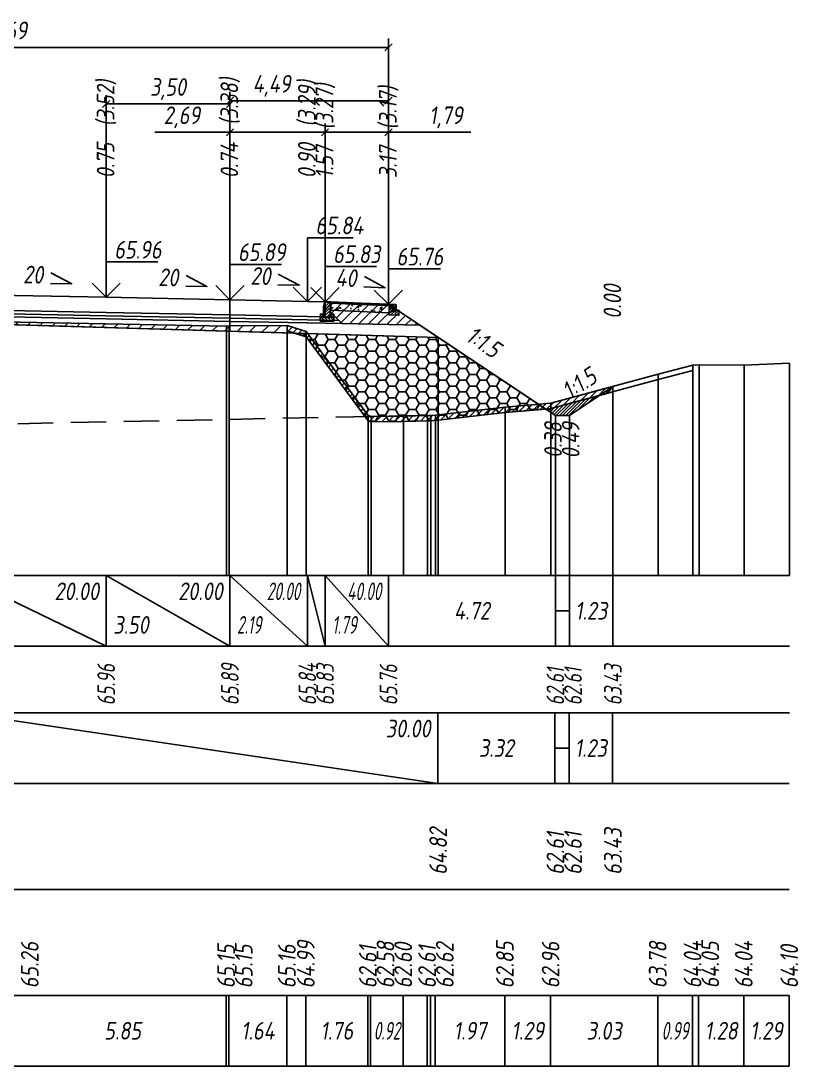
# Model space of a CAD drawing. Extents: x -717 to 1451, y -133302 to 233.
# Drawn here: x -223.7 to -113.7, y -132628.3 to -132480.4 of the extents above; entities that cross this region are included whole.
import ezdxf
from ezdxf.enums import TextEntityAlignment as Align

# ---------------------------------------------------------------- set-up
doc = ezdxf.new("R2010")
doc.units = 0
doc.linetypes.add('штриховая', pattern=[0.75, 0.5, -0.25])
for name, color, linetype in [('Интерполированный поперечник', 2, 'Continuous'), ('КОД_399', 252, 'Continuous'), ('Код_510', 7, 'Continuous'), ('Код_514', 1, 'Continuous'), ('Код_516', 1, 'Continuous'), ('Контур_0', 7, 'Continuous'), ('Контур_2521', 7, 'Continuous'), ('Контур_2564', 7, 'Continuous'), ('Контур_2660', 7, 'Continuous'), ('Контур_2665', 7, 'Continuous'), ('Контур_400', 7, 'Continuous'), ('Контур_508', 7, 'Continuous'), ('Контур_512', 7, 'Continuous'), ('Контур_513', 7, 'Continuous'), ('Контур_818', 7, 'Continuous'), ('Красный поперечник', 1, 'Continuous'), ('Объём_2501', 7, 'Continuous'), ('Объём_2564', 7, 'Continuous'), ('Объём_2650', 7, 'Continuous'), ('Объём_2660', 7, 'Continuous'), ('Объём_2661', 7, 'Continuous'), ('Объём_2663', 7, 'Continuous'), ('Объём_2664', 7, 'Continuous'), ('Объём_2665', 7, 'Continuous'), ('Объём_2666', 7, 'Continuous'), ('Откосы', 7, 'Continuous'), ('Отметки покрытия', 7, 'Continuous'), ('Рабочие отметки', 7, 'Continuous'), ('Рабочие отметки доп.', 7, 'Continuous'), ('Таблица', 7, 'Continuous'), ('Уклоны проезжей части', 7, 'Continuous'), ('Черный поперечник', 3, 'Continuous')]:
    doc.layers.add(name, color=color, linetype=linetype)
for name, color, linetype, true_color in [('Контур_2540', 2, 'Continuous', 0xffff00), ('Контур_2560', 2, 'Continuous', 0xffff00), ('Контур_2561', 7, 'Continuous', 0xff8040), ('Контур_2562', 3, 'Continuous', 0x00ff00), ('Контур_2563', 7, 'Continuous', 0xff8000), ('Контур_2570', 7, 'Continuous', 0x80ff00), ('Контур_2736', 4, 'Continuous', 0x00ffff), ('Контур_2737', 4, 'Continuous', 0x00ffff), ('Контур_2738', 4, 'Continuous', 0x00ffff), ('Контур_2739', 4, 'Continuous', 0x00ffff), ('Контур_2741', 4, 'Continuous', 0x00ffff), ('Контур_2742', 4, 'Continuous', 0x00ffff), ('Контур_2743', 4, 'Continuous', 0x00ffff), ('Контур_2744', 7, 'Continuous', 0xa4ffff), ('Контур_2745', 7, 'Continuous', 0xa4ffff), ('Контур_2747', 4, 'Continuous', 0x00ffff), ('Контур_2748', 4, 'Continuous', 0x00ffff), ('Контур_2749', 4, 'Continuous', 0x00ffff), ('Контур_2750', 4, 'Continuous', 0x00ffff), ('Контур_2751', 4, 'Continuous', 0x00ffff), ('Контур_2752', 4, 'Continuous', 0x00ffff), ('Контур_402', 7, 'Continuous', 0xff6464), ('Контур_703', 4, 'Continuous', 0x00ffff), ('Контур_705', 4, 'Continuous', 0x00ffff), ('Контур_707', 4, 'Continuous', 0x00ffff), ('Контур_720', 131, 'Continuous', 0xaaffff), ('Объём_2500', 7, 'Continuous', 0xc0c0c0), ('Объём_2520', 7, 'Continuous', 0x80ffff), ('Объём_2540', 2, 'Continuous', 0xffff00), ('Объём_2560', 2, 'Continuous', 0xffff00), ('Объём_2561', 7, 'Continuous', 0xff8040), ('Объём_2562', 3, 'Continuous', 0x00ff00), ('Объём_2563', 7, 'Continuous', 0xff8000), ('Объём_2570', 7, 'Continuous', 0x80ff00), ('Объём_2580', 3, 'Continuous', 0x00ff00), ('Объём_2600', 7, 'Continuous', 0x808000), ('Объём_2620', 2, 'Continuous', 0xffff00)]:
    doc.layers.add(name, color=color, linetype=linetype, true_color=true_color)
doc.styles.get("Standard").update_dxf_attribs({"font": 'txt', "height": 2.5})
doc.styles.add('М', font='romand.shx', dxfattribs={"width": 0.8, "oblique": 10, "height": 2.5})
doc.dimstyles.new('ISO-25', dxfattribs={"dimtxt": 2.5, "dimasz": 2.5, "dimexe": 1.25, "dimexo": 0.625, "dimtad": 1, "dimtxsty": 'Standard', "dimcen": 2.5, "dimadec": 0, "dimazin": 0, "dimtfac": 1, "dimtmove": 0, "dimatfit": 3, "dimfxl": 1, "dimarcsym": 0})
pattern_1 = [(0, (-413.0886, 25.1051), (1.42875, 0.8248891935), [0.9525, -1.905]), (120, (-413.0886, 25.1051), (-1.428749997, 0.824889199), [0.9525, -1.905]), (60, (-413.0886, 25.1051), (3e-09, 1.6497783924), [-1.905, 0.9525])]

# ---------------------------------------------------------------- blocks, each defined once
blk = doc.blocks.new('_Oblique')
at = {"color": 0, "linetype": 'ByBlock', "lineweight": -2}
blk.add_line((-0.5, -0.5), (0.5, 0.5), dxfattribs=at)
blk = doc.blocks.new('*D2817')
at = {"color": 0, "lineweight": -2, "transparency": 16777216}
for p, q in [((-180.65, -132519.61), (-180.65, -132494.95)), ((-171.68, -132519.97), (-171.68, -132494.95)), ((-180.65, -132496.2), (-171.68, -132496.2)), ((-171.68, -132496.2), (-160.03, -132496.2))]:
    blk.add_line(p, q, dxfattribs=at)
at = {"layer": 'Defpoints', "color": 0, "transparency": 16777216}
for p in [(-171.68, -132496.2), (-180.65, -132520.23), (-171.68, -132520.59)]:
    blk.add_point(p, dxfattribs=at)
at = {"color": 0, "lineweight": -2, "transparency": 16777216, "rotation": 180}
blk.add_blockref('_Oblique', (-180.65, -132496.2), dxfattribs=at)
at = {"color": 0, "lineweight": -2, "transparency": 16777216}
blk.add_blockref('_Oblique', (-171.68, -132496.2), dxfattribs=at)
at = {"color": 0, "transparency": 16777216, "insert": (-163.54, -132494.09), "char_height": 2.5, "width": 9.1667, "attachment_point": 5, "style": 'М'}
blk.add_mtext('1,79', dxfattribs=at)
blk = doc.blocks.new('*D2819')
at = {"color": 0, "lineweight": -2, "transparency": 16777216}
for p, q in [((-194.11, -132519.34), (-194.11, -132494.95)), ((-180.65, -132519.61), (-180.65, -132494.95)), ((-194.11, -132496.2), (-204.72, -132496.2)), ((-180.65, -132496.2), (-194.11, -132496.2))]:
    blk.add_line(p, q, dxfattribs=at)
at = {"layer": 'Defpoints', "color": 0, "transparency": 16777216}
for p in [(-180.65, -132496.2), (-194.11, -132519.96), (-180.65, -132520.23)]:
    blk.add_point(p, dxfattribs=at)
at = {"color": 0, "lineweight": -2, "transparency": 16777216, "rotation": 180}
blk.add_blockref('_Oblique', (-194.11, -132496.2), dxfattribs=at)
at = {"color": 0, "lineweight": -2, "transparency": 16777216}
blk.add_blockref('_Oblique', (-180.65, -132496.2), dxfattribs=at)
at = {"color": 0, "transparency": 16777216, "insert": (-200.9, -132494.09), "char_height": 2.5, "width": 10, "attachment_point": 5, "style": 'М'}
blk.add_mtext('2,69', dxfattribs=at)
blk = doc.blocks.new('*D2821')
at = {"color": 0, "lineweight": -2, "transparency": 16777216}
for p, q in [((-211.61, -132518.99), (-211.61, -132490.95)), ((-194.11, -132492.2), (-211.61, -132492.2)), ((-194.11, -132519.34), (-194.11, -132490.95))]:
    blk.add_line(p, q, dxfattribs=at)
at = {"layer": 'Defpoints', "color": 0, "transparency": 16777216}
for p in [(-211.61, -132492.2), (-211.61, -132519.61), (-194.11, -132519.96)]:
    blk.add_point(p, dxfattribs=at)
at = {"color": 0, "lineweight": -2, "transparency": 16777216, "rotation": 180}
blk.add_blockref('_Oblique', (-211.61, -132492.2), dxfattribs=at)
at = {"color": 0, "lineweight": -2, "transparency": 16777216}
blk.add_blockref('_Oblique', (-194.11, -132492.2), dxfattribs=at)
at = {"color": 0, "transparency": 16777216, "insert": (-202.86, -132490.09), "char_height": 2.5, "width": 9.5833, "attachment_point": 5, "style": 'М'}
blk.add_mtext('3,50', dxfattribs=at)
blk = doc.blocks.new('*D2822')
at = {"color": 0, "lineweight": -2, "transparency": 16777216}
for p, q in [((-194.11, -132519.34), (-194.11, -132490.49)), ((-171.68, -132519.97), (-171.68, -132490.49)), ((-171.68, -132491.74), (-194.11, -132491.74))]:
    blk.add_line(p, q, dxfattribs=at)
at = {"layer": 'Defpoints', "color": 0, "transparency": 16777216}
for p in [(-194.11, -132491.74), (-194.11, -132519.96), (-171.68, -132520.59)]:
    blk.add_point(p, dxfattribs=at)
at = {"color": 0, "lineweight": -2, "transparency": 16777216, "rotation": 180}
blk.add_blockref('_Oblique', (-194.11, -132491.74), dxfattribs=at)
at = {"color": 0, "lineweight": -2, "transparency": 16777216}
blk.add_blockref('_Oblique', (-171.68, -132491.74), dxfattribs=at)
at = {"color": 0, "transparency": 16777216, "insert": (-188.2, -132489.63), "char_height": 2.5, "width": 10, "attachment_point": 5, "style": 'М'}
blk.add_mtext('4,49', dxfattribs=at)
blk = doc.blocks.new('*D2824')
at = {"color": 0, "lineweight": -2, "transparency": 16777216}
for p, q in [((-280.11, -132519.67), (-280.11, -132482.95)), ((-171.68, -132519.97), (-171.68, -132482.95)), ((-280.11, -132484.2), (-171.68, -132484.2))]:
    blk.add_line(p, q, dxfattribs=at)
at = {"layer": 'Defpoints', "color": 0, "transparency": 16777216}
for p in [(-171.68, -132484.2), (-280.11, -132520.29), (-171.68, -132520.59)]:
    blk.add_point(p, dxfattribs=at)
at = {"color": 0, "lineweight": -2, "transparency": 16777216, "rotation": 180}
blk.add_blockref('_Oblique', (-280.11, -132484.2), dxfattribs=at)
at = {"color": 0, "lineweight": -2, "transparency": 16777216}
blk.add_blockref('_Oblique', (-171.68, -132484.2), dxfattribs=at)
at = {"color": 0, "transparency": 16777216, "insert": (-225.9, -132482.09), "char_height": 2.5, "width": 11.6667, "attachment_point": 5, "style": 'М'}
blk.add_mtext('21,69', dxfattribs=at)
blk = doc.blocks.new('Тротуар1')
at = {"linetype": 'Continuous', "lineweight": 13}
h = blk.add_hatch(dxfattribs=at)
h.set_pattern_fill('ANSI35', scale=5, angle=90)
h.set_pattern_definition([(135, (-1541.6927, -4801.9416), (-0.88388348, -0.88388348), []), (135, (-1541.6927, -4801.0577), (-0.88388348, -0.88388348), [1.5625, -0.3125, 0, -0.3125])])
h.paths.add_polyline_path([(-16.72, -1.24), (-17.72, -1.24), (-17.72, -2.24), (-18.52, -2.24), (-18.52, -1.85), (-19.52, -1.89), (-19.52, -3.24), (-16.72, -3.24)])
h = blk.add_hatch(dxfattribs=at)
h.set_pattern_fill('ANSI35', scale=5)
h.set_pattern_definition([(45, (-1541.6927, -4800.4416), (-0.88388348, 0.88388348), []), (45, (-1540.8088, -4800.4416), (-0.88388348, 0.88388348), [1.5625, -0.3125, 0, -0.3125])])
h.paths.add_polyline_path([(-17.72, -0.24), (-18.52, -0.24), (-18.52, -2.24), (-17.72, -2.24)])
at = {"linetype": 'Continuous'}
h = blk.add_hatch(dxfattribs=at)
h.set_pattern_fill('ANSI31', color=256, scale=15, angle=45, style=0)
h.set_pattern_definition([(90, (-1932.1888, -4954.235), (-1.875, 3e-16), [])])
h.paths.add_polyline_path([(0, 0), (-17.72, -0.24), (-17.71, -0.63), (-11.04, -0.58), (0, -0.4)])
at = {"layer": 'КОД_399'}
h = blk.add_hatch(dxfattribs=at)
h.set_pattern_fill('AR-CONC', scale=0.7, angle=45, style=0)
h.set_pattern_definition([(95, (-1932.189, -4954.235), (3.860864, 3.2396496), [0.525, -5.775]), (40, (-1932.189, -4954.235), (-4.409945, 3.036377), [0.42, -4.62]), (145.45144, (-1931.867, -4953.965), (-0.549081, 6.2760265), [0.4461813, -4.907995]), (91.1842, (-1933.179, -4953.245), (6.101854, 4.4632964), [0.7875, -8.6625]), (141.63564, (-1932.67, -4952.873), (-0.1953, 9.447982), [0.669272, -7.361996]), (36.18416, (-1933.179, -4953.245), (-0.1953, 9.447982), [0.63, -6.93]), (66, (-1932.4363, -4952.9975), (4.947401, 0.9616773), [0.525, -5.775]), (11, (-1932.4363, -4952.9975), (-2.38496, 4.793659), [0.42, -4.62]), (116.45144, (-1932.024, -4952.9174), (2.562441, 5.7553363), [0.4461813, -4.907995]), (82.5, (-1932.1888, -4954.235), (-1.5875523, 1.7079287), [0, -4.564, 0, -4.69, 0, -4.6375]), (52.5, (-1932.1888, -4954.235), (-0.6501106, 3.2543661), [0, -2.674, 0, -4.459, 0, -1.7675]), (12.5, (-1933.2926, -4955.3388), (2.7539272, 2.5306453), [0, -1.75, 0, -5.46, 0, -7.245]), (2.5, (-1933.7876, -4955.8337), (2.3911299, 3.3821186), [0, -2.275, 0, -3.626, 0, -5.145])])
h.paths.add_polyline_path([(0, -0.4), (-17.71, -0.63), (-17.72, -1.24), (-16.71, -1.24), (-16.72, -2.62), (-0.07, -2.41)])
at = {"linetype": 'Continuous'}
blk.add_lwpolyline([(-17.72, -1.24), (-16.72, -1.24), (-16.72, -3.24), (-19.52, -3.24), (-19.52, -1.89), (-18.52, -1.85)], dxfattribs=at)
at = {"color": 7, "lineweight": 30}
for points in [[(-18.52, -0.24), (-18.52, -2.24), (-17.72, -2.24), (-17.72, -0.24), (-18.52, -0.24)], [(-8.6, -0.53), (0, -0.4)]]:
    blk.add_lwpolyline(points, dxfattribs=at)
for points in [[(0, 0), (-17.72, -0.24), (-17.72, -0.63), (0, -0.4)], [(0, -0.4), (-17.71, -0.63), (-17.72, -1.24), (-16.71, -1.24), (-16.72, -2.62), (-0.07, -2.39)]]:
    blk.add_lwpolyline(points, close=True)
blk = doc.blocks.new('БР100.30.18')
at = {"linetype": 'Continuous', "lineweight": 13}
h = blk.add_hatch(dxfattribs=at)
h.set_pattern_fill('ANSI35', scale=5)
h.set_pattern_definition([(45, (-1504.996, -4799.2297), (-0.88388348, 0.88388348), []), (45, (-1504.1121, -4799.2297), (-0.88388348, 0.88388348), [1.5625, -0.3125, 0, -0.3125])])
h.paths.add_polyline_path([(0.3, 3.47), (1.8, 3.47), (1.8, -1.03), (0, -1.03), (0, 1.97)])
h = blk.add_hatch(dxfattribs=at)
h.set_pattern_fill('ANSI35', scale=5, angle=90)
h.set_pattern_definition([(135, (-1504.996, -4800.7297), (-0.88388348, -0.88388348), []), (135, (-1504.996, -4799.8458), (-0.88388348, -0.88388348), [1.5625, -0.3125, 0, -0.3125])])
h.paths.add_polyline_path([(-1, -0.03), (0, -0.03), (0, -1.03), (1.8, -1.03), (1.8, -0.03), (2.8, -0.03), (2.8, -2.03), (-1, -2.03)])
at = {"color": 7, "lineweight": 30}
blk.add_lwpolyline([(1.8, -1.03), (0, -1.03), (0, 1.97), (0.3, 3.47), (1.8, 3.47)], close=True, dxfattribs=at)
at = {"linetype": 'Continuous'}
blk.add_lwpolyline([(0, -0.03), (-1, -0.03), (-1, -2.03), (2.8, -2.03), (2.8, -0.03), (1.8, -0.03)], dxfattribs=at)

msp = doc.modelspace()

# ---------------------------------------------------------------- hatches: boundary and pattern name
at = {"layer": 'Объём_2563'}
h = msp.add_hatch(dxfattribs=at)
h.set_pattern_fill('ANSI31', color=256, scale=0.3)
h.set_pattern_definition([(45, (-413.0886, 25.1051), (-0.673519209, 0.673519209), [])])
h.paths.add_polyline_path([(-179.152, -132522.351), (-178.234, -132523.269), (-167.244, -132523.489), (-171.683, -132520.53), (-180.652, -132520.171), (-180.652, -132522.321)])
at = {"layer": 'Объём_2570'}
h = msp.add_hatch(dxfattribs=at)
h.set_pattern_fill('ANSI31', color=256, scale=0.2)
h.set_pattern_definition([(45, (-413.08856, 25.1051), (-0.449012806, 0.449012806), [])])
h.paths.add_polyline_path([(-139.933, -132532.924), (-148.69, -132535.294), (-155.15, -132535.827), (-165.014, -132536.995), (-166.159, -132537.04), (-169.536, -132537.114), (-174.149, -132537.18), (-174.544, -132537.043), (-183.321, -132525.132), (-185.996, -132524.292), (-185.996, -132523.542), (-183.321, -132524.382), (-174.544, -132536.293), (-174.149, -132536.43), (-169.536, -132536.364), (-166.159, -132536.29), (-165.014, -132536.245), (-155.15, -132535.077), (-148.69, -132534.544), (-139.933, -132532.174)])
at = {"layer": 'Объём_2600'}
h = msp.add_hatch(dxfattribs=at)
h.set_pattern_fill('ANSI31', color=6, scale=0.4)
h.set_pattern_definition([(45, (-413.0886, 25.1051), (-0.898025612, 0.898025612), [])])
h.paths.add_polyline_path([(-185.996, -132524.292), (-184.991, -132524.608), (-231.839, -132523.202), (-224.869, -132523.04), (-223.855, -132523.065), (-194.604, -132523.617), (-194.21, -132523.608), (-185.996, -132523.542)])
h = msp.add_hatch(dxfattribs=at)
h.set_pattern_fill('HONEY', color=5, scale=0.3)
h.set_pattern_definition(pattern_1)
h.paths.add_polyline_path([(-155.15, -132535.827), (-165.014, -132536.995), (-166.159, -132537.04), (-169.536, -132537.114), (-174.149, -132537.18), (-174.544, -132537.043), (-183.321, -132525.132), (-184.991, -132524.608), (-164.651, -132525.218), (-149.444, -132535.356)])
h = msp.add_hatch(dxfattribs=at)
h.set_pattern_fill('HONEY', color=5, scale=0.3)
h.set_pattern_definition(pattern_1)
h.paths.add_polyline_path([(-141.827, -132533.436), (-139.933, -132532.174), (-139.933, -132532.924)])
at = {"layer": 'Объём_2620'}
h = msp.add_hatch(dxfattribs=at)
h.set_pattern_fill('ANSI31', color=2, scale=0.1)
h.set_pattern_definition([(45, (-413.08856, 25.1051), (-0.224506403, 0.224506403), [])])
h.paths.add_polyline_path([(-148.69, -132535.294), (-141.827, -132533.436), (-146.075, -132536.268), (-148.075, -132536.268), (-149.444, -132535.356)])

# ---------------------------------------------------------------- linework, layer by layer
at = {"layer": 'Интерполированный поперечник', "linetype": 'штриховая', "ltscale": 10, "flags": 128}
msp.add_lwpolyline([(-284.089, -132538.655), (-165.044, -132536.223)], dxfattribs=at)
at = {"layer": 'Код_510'}
for p, q in [((-194.658, -132628.316), (-194.658, -132618.316)), ((-194.264, -132628.316), (-194.264, -132618.316)), ((-186.05, -132628.316), (-186.05, -132618.316)), ((-183.375, -132628.316), (-183.375, -132618.316)), ((-174.599, -132628.316), (-174.599, -132618.316)), ((-174.203, -132628.316), (-174.203, -132618.316)), ((-169.59, -132628.316), (-169.59, -132618.316)), ((-166.213, -132628.316), (-166.213, -132618.316)), ((-165.737, -132628.316), (-165.737, -132618.316)), ((-165.068, -132628.316), (-165.068, -132618.316)), ((-155.205, -132628.316), (-155.205, -132618.316)), ((-148.745, -132628.316), (-148.745, -132618.316)), ((-133.593, -132628.316), (-133.593, -132618.316)), ((-128.66, -132628.316), (-128.66, -132618.316)), ((-127.802, -132628.316), (-127.802, -132618.316)), ((-121.42, -132628.316), (-121.42, -132618.316)), ((-114.987, -132628.316), (-114.987, -132618.316))]:
    msp.add_line(p, q, dxfattribs=at)
at = {"layer": 'Код_514'}
for p, q in [((-232.362, -132558.895), (-211.612, -132568.895)), ((-211.612, -132568.895), (-211.612, -132558.895)), ((-211.612, -132558.895), (-194.112, -132568.895)), ((-194.112, -132568.895), (-194.112, -132558.895)), ((-194.112, -132558.895), (-183.152, -132568.895)), ((-183.152, -132568.895), (-183.152, -132558.895)), ((-183.152, -132558.895), (-180.652, -132568.895)), ((-180.652, -132568.895), (-180.652, -132558.895)), ((-180.652, -132558.895), (-171.683, -132568.895)), ((-171.683, -132568.895), (-171.683, -132558.895)), ((-148.075, -132568.895), (-148.075, -132558.895)), ((-146.075, -132568.895), (-146.075, -132558.895)), ((-139.933, -132568.895), (-139.933, -132558.895)), ((-148.075, -132563.895), (-146.075, -132563.895))]:
    msp.add_line(p, q, dxfattribs=at)
at = {"layer": 'Код_516'}
for p, q in [((-232.416, -132578.316), (-164.705, -132588.316)), ((-164.705, -132588.316), (-164.705, -132578.316)), ((-148.129, -132588.316), (-148.129, -132578.316)), ((-146.129, -132588.316), (-146.129, -132578.316)), ((-139.987, -132588.316), (-139.987, -132578.316)), ((-148.129, -132583.316), (-146.129, -132583.316))]:
    msp.add_line(p, q, dxfattribs=at)
at = {"layer": 'Контур_0', "flags": 128}
for points in [[(-232.362, -132519.137), (-211.612, -132519.552), (-194.112, -132519.902), (-194.112, -132519.902), (-194.112, -132519.902), (-194.112, -132519.902), (-183.152, -132520.121), (-183.152, -132520.121), (-180.652, -132520.171), (-180.652, -132522.321), (-183.152, -132522.271), (-183.152, -132522.271), (-194.112, -132522.052), (-194.112, -132522.052), (-194.112, -132522.052), (-194.112, -132522.052), (-211.612, -132521.702), (-232.362, -132521.287), (-232.362, -132519.137)], [(-232.362, -132521.287), (-211.612, -132521.702), (-194.112, -132522.052), (-194.112, -132522.052), (-194.112, -132522.052), (-194.112, -132522.052), (-183.152, -132522.271), (-183.152, -132522.271), (-180.652, -132522.321), (-179.152, -132522.351), (-178.234, -132523.269), (-180.652, -132523.221), (-183.152, -132523.171), (-183.152, -132523.171), (-194.112, -132522.952), (-194.112, -132522.952), (-194.112, -132522.952), (-194.112, -132522.952), (-211.612, -132522.602), (-232.362, -132522.187), (-232.362, -132521.287)], [(-171.683, -132520.53), (-171.683, -132520.53)], [(-171.683, -132520.53), (-150.445, -132534.688), (-150.445, -132534.688), (-150.445, -132534.688), (-150.445, -132534.688), (-150.445, -132534.688), (-150.445, -132534.688), (-150.445, -132534.688), (-150.445, -132534.688), (-150.445, -132534.688), (-150.445, -132534.688), (-150.445, -132534.688), (-150.445, -132534.688), (-150.445, -132534.688), (-150.445, -132534.688), (-148.075, -132536.268)], [(-171.683, -132520.53), (-150.445, -132534.688), (-150.445, -132534.688), (-150.445, -132534.688), (-150.445, -132534.688), (-150.445, -132534.688), (-150.445, -132534.688), (-150.445, -132534.688), (-150.445, -132534.688), (-150.445, -132534.688), (-150.445, -132534.688), (-150.445, -132534.688), (-150.445, -132534.688), (-150.445, -132534.688), (-150.445, -132534.688), (-148.075, -132536.268), (-146.075, -132536.268), (-139.933, -132532.174), (-139.933, -132532.174), (-139.933, -132532.174), (-139.933, -132532.174), (-139.933, -132532.174), (-139.933, -132532.174), (-139.933, -132532.174), (-139.933, -132532.174), (-139.933, -132532.174), (-139.933, -132532.174), (-139.933, -132532.174), (-139.933, -132532.174), (-139.933, -132532.174)], [(-180.652, -132522.321), (-179.152, -132522.351), (-178.234, -132523.269), (-167.244, -132523.489)]]:
    msp.add_lwpolyline(points, dxfattribs=at)
at = {"layer": 'Контур_2521', "color": 250, "flags": 128}
msp.add_lwpolyline([(-232.362, -132521.737), (-211.612, -132522.152), (-194.112, -132522.502), (-194.112, -132522.502), (-194.112, -132522.502), (-194.112, -132522.502), (-183.152, -132522.721), (-183.152, -132522.721), (-180.652, -132522.771), (-178.693, -132522.81)], dxfattribs=at)
at = {"layer": 'Контур_2540', "flags": 128}
msp.add_lwpolyline([(-232.362, -132523.187), (-164.651, -132525.218), (-167.244, -132523.489), (-178.234, -132523.269), (-180.652, -132523.221), (-183.152, -132523.171), (-194.112, -132522.952), (-211.612, -132522.602), (-232.362, -132522.187), (-232.362, -132523.187)], dxfattribs=at)
at = {"layer": 'Контур_2560', "flags": 128}
msp.add_lwpolyline([(-180.652, -132520.171), (-171.683, -132520.53), (-171.683, -132520.53), (-171.683, -132520.53)], dxfattribs=at)
at = {"layer": 'Контур_2561', "flags": 128}
msp.add_lwpolyline([(-180.652, -132520.171), (-180.652, -132520.171), (-171.683, -132520.53), (-171.683, -132520.53), (-180.652, -132520.171)], dxfattribs=at)
at = {"layer": 'Контур_2562', "flags": 128}
msp.add_lwpolyline([(-171.683, -132520.53), (-171.683, -132520.53), (-171.683, -132520.53), (-171.683, -132520.53), (-171.683, -132520.53)], dxfattribs=at)
at = {"layer": 'Контур_2563', "flags": 128}
msp.add_lwpolyline([(-179.152, -132522.351), (-178.234, -132523.269), (-167.244, -132523.489), (-171.683, -132520.53), (-180.652, -132520.171), (-180.652, -132522.321), (-179.152, -132522.351)], dxfattribs=at)
at = {"layer": 'Контур_2564', "flags": 128}
msp.add_lwpolyline([(-180.652, -132520.171), (-171.683, -132520.53)], dxfattribs=at)
at = {"layer": 'Контур_2570', "flags": 128}
msp.add_lwpolyline([(-223.855, -132523.065), (-194.604, -132523.617), (-194.21, -132523.608), (-185.996, -132523.542), (-185.996, -132524.292), (-183.321, -132525.132), (-174.544, -132537.043), (-174.149, -132537.18), (-169.536, -132537.114), (-169.536, -132537.114), (-166.159, -132537.04), (-165.683, -132537.017), (-165.014, -132536.995), (-155.15, -132535.827), (-148.69, -132535.294), (-148.69, -132535.294), (-133.539, -132531.193), (-128.606, -132529.886), (-128.606, -132529.136), (-127.747, -132529.101), (-121.365, -132529.165), (-114.933, -132528.852)], dxfattribs=at)
at = {"layer": 'Контур_2660', "flags": 128}
msp.add_lwpolyline([(-232.362, -132523.187), (-164.651, -132525.218)], dxfattribs=at)
at = {"layer": 'Контур_2665', "flags": 128}
msp.add_lwpolyline([(-171.683, -132520.53), (-171.683, -132520.53)], dxfattribs=at)
at = {"layer": 'Контур_2736', "flags": 128}
for points in [[(-171.683, -132520.53), (-150.445, -132534.688)], [(-150.445, -132534.688), (-148.075, -132536.268)]]:
    msp.add_lwpolyline(points, dxfattribs=at)
at = {"layer": 'Контур_2737', "flags": 128}
msp.add_lwpolyline([(-150.445, -132534.688), (-150.445, -132534.688)], dxfattribs=at)
at = {"layer": 'Контур_2738', "flags": 128}
msp.add_lwpolyline([(-150.445, -132534.688), (-150.445, -132534.688)], dxfattribs=at)
at = {"layer": 'Контур_2739', "flags": 128}
msp.add_lwpolyline([(-150.445, -132534.688), (-150.445, -132534.688)], dxfattribs=at)
at = {"layer": 'Контур_2741', "flags": 128}
msp.add_lwpolyline([(-139.933, -132532.174), (-139.933, -132532.174)], dxfattribs=at)
at = {"layer": 'Контур_2742', "flags": 128}
msp.add_lwpolyline([(-139.933, -132532.174), (-139.933, -132532.174)], dxfattribs=at)
at = {"layer": 'Контур_2743', "flags": 128}
msp.add_lwpolyline([(-139.933, -132532.174), (-139.933, -132532.174)], dxfattribs=at)
at = {"layer": 'Контур_2744', "flags": 128}
msp.add_lwpolyline([(-139.933, -132532.174), (-139.933, -132532.174)], dxfattribs=at)
msp.add_lwpolyline([(-139.933, -132532.174), (-139.933, -132532.174)], dxfattribs=at)
msp.add_lwpolyline([(-139.933, -132532.174), (-139.933, -132532.174)], dxfattribs=at)
msp.add_lwpolyline([(-139.933, -132532.174), (-139.933, -132532.174)], dxfattribs=at)
msp.add_lwpolyline([(-139.933, -132532.174), (-139.933, -132532.174)], dxfattribs=at)
msp.add_lwpolyline([(-139.933, -132532.174), (-139.933, -132532.174)], dxfattribs=at)
at = {"layer": 'Контур_2745', "flags": 128}
msp.add_lwpolyline([(-150.445, -132534.688), (-150.445, -132534.688)], dxfattribs=at)
msp.add_lwpolyline([(-150.445, -132534.688), (-150.445, -132534.688)], dxfattribs=at)
msp.add_lwpolyline([(-150.445, -132534.688), (-150.445, -132534.688)], dxfattribs=at)
msp.add_lwpolyline([(-150.445, -132534.688), (-150.445, -132534.688)], dxfattribs=at)
msp.add_lwpolyline([(-150.445, -132534.688), (-150.445, -132534.688)], dxfattribs=at)
msp.add_lwpolyline([(-150.445, -132534.688), (-150.445, -132534.688)], dxfattribs=at)
at = {"layer": 'Контур_2747', "flags": 128}
msp.add_lwpolyline([(-150.445, -132534.688), (-150.445, -132534.688)], dxfattribs=at)
at = {"layer": 'Контур_2748', "flags": 128}
msp.add_lwpolyline([(-150.445, -132534.688), (-150.445, -132534.688)], dxfattribs=at)
at = {"layer": 'Контур_2749', "flags": 128}
msp.add_lwpolyline([(-150.445, -132534.688), (-150.445, -132534.688)], dxfattribs=at)
at = {"layer": 'Контур_2750', "flags": 128}
msp.add_lwpolyline([(-139.933, -132532.174), (-139.933, -132532.174)], dxfattribs=at)
at = {"layer": 'Контур_2751', "flags": 128}
msp.add_lwpolyline([(-139.933, -132532.174), (-139.933, -132532.174)], dxfattribs=at)
at = {"layer": 'Контур_2752', "flags": 128}
msp.add_lwpolyline([(-139.933, -132532.174), (-139.933, -132532.174)], dxfattribs=at)
at = {"layer": 'Контур_400', "flags": 128}
msp.add_lwpolyline([(-232.362, -132519.137), (-211.612, -132519.552), (-194.112, -132519.902), (-194.112, -132519.902), (-194.112, -132519.902), (-194.112, -132519.902), (-183.152, -132520.121), (-183.152, -132520.121), (-180.652, -132520.171)], dxfattribs=at)
at = {"layer": 'Контур_402', "flags": 128}
msp.add_lwpolyline([(-287.004, -132524.826), (-232.362, -132523.187), (-164.651, -132525.218)], dxfattribs=at)
at = {"layer": 'Контур_508', "flags": 128}
msp.add_lwpolyline([(-308.089, -132538.882), (-287.004, -132524.826), (-232.362, -132523.187), (-164.651, -132525.218), (-148.075, -132536.268), (-146.075, -132536.268), (-139.933, -132532.174)], dxfattribs=at)
at = {"layer": 'Контур_512', "flags": 128}
msp.add_lwpolyline([(-308.089, -132538.882), (-287.004, -132524.826), (-232.362, -132523.187), (-164.651, -132525.218), (-148.075, -132536.268), (-146.075, -132536.268), (-139.933, -132532.174)], dxfattribs=at)
at = {"layer": 'Контур_513', "flags": 128}
msp.add_lwpolyline([(-308.089, -132538.882), (-287.004, -132524.826), (-232.362, -132523.187), (-164.651, -132525.218), (-148.075, -132536.268), (-146.075, -132536.268), (-139.933, -132532.174)], dxfattribs=at)
at = {"layer": 'Контур_703', "flags": 128}
msp.add_lwpolyline([(-171.683, -132520.53), (-150.445, -132534.688)], dxfattribs=at)
at = {"layer": 'Контур_705', "flags": 128}
msp.add_lwpolyline([(-150.445, -132534.688), (-150.445, -132534.688)], dxfattribs=at)
at = {"layer": 'Контур_707', "flags": 128}
msp.add_lwpolyline([(-146.075, -132536.268), (-139.933, -132532.174)], dxfattribs=at)
at = {"layer": 'Контур_720', "flags": 128}
msp.add_lwpolyline([(-148.075, -132536.268), (-146.075, -132536.268)], dxfattribs=at)
at = {"layer": 'Контур_818', "flags": 128}
msp.add_lwpolyline([(-223.855, -132523.065), (-194.604, -132523.617), (-194.21, -132523.608), (-185.996, -132523.542), (-185.996, -132524.292), (-183.321, -132525.132), (-174.544, -132537.043), (-174.149, -132537.18), (-169.536, -132537.114), (-169.536, -132537.114), (-166.159, -132537.04), (-165.683, -132537.017), (-165.014, -132536.995), (-155.15, -132535.827), (-148.69, -132535.294), (-148.69, -132535.294), (-139.933, -132532.924)], dxfattribs=at)
at = {"layer": 'Красный поперечник'}
for p, q in [((-232.362, -132519.137), (-211.612, -132519.552)), ((-211.612, -132519.552), (-194.112, -132519.902)), ((-194.112, -132519.902), (-183.152, -132520.121)), ((-183.152, -132520.121), (-180.652, -132520.171)), ((-180.652, -132520.171), (-171.683, -132520.53)), ((-171.683, -132520.53), (-148.075, -132536.268)), ((-164.651, -132525.218), (-164.651, -132558.895)), ((-146.075, -132536.268), (-139.933, -132532.174)), ((-139.933, -132532.174), (-139.933, -132558.895)), ((-148.075, -132536.268), (-148.075, -132558.895)), ((-148.075, -132536.268), (-146.075, -132536.268)), ((-146.075, -132536.268), (-146.075, -132558.895))]:
    msp.add_line(p, q, dxfattribs=at)
at = {"layer": 'Объём_2500', "flags": 128}
for points in [[(-232.362, -132519.137), (-211.612, -132519.552), (-194.112, -132519.902), (-194.112, -132519.902), (-194.112, -132519.902), (-194.112, -132519.902), (-183.152, -132520.121), (-183.152, -132520.121), (-180.652, -132520.171), (-180.652, -132522.321), (-183.152, -132522.271), (-183.152, -132522.271), (-194.112, -132522.052), (-194.112, -132522.052), (-194.112, -132522.052), (-194.112, -132522.052), (-211.612, -132521.702), (-232.362, -132521.287), (-232.362, -132519.137)], [(-194.112, -132519.902), (-183.152, -132520.121), (-183.152, -132520.121), (-180.652, -132520.171), (-180.652, -132522.321), (-183.152, -132522.271), (-183.152, -132522.271), (-194.112, -132522.052), (-194.112, -132519.902)]]:
    msp.add_lwpolyline(points, dxfattribs=at)
at = {"layer": 'Объём_2501', "flags": 128}
for points in [[(-232.362, -132519.137), (-211.612, -132519.552), (-194.112, -132519.902), (-194.112, -132519.902), (-194.112, -132519.902), (-194.112, -132519.902), (-183.152, -132520.121), (-183.152, -132520.121), (-180.652, -132520.171)], [(-194.112, -132519.902), (-183.152, -132520.121), (-183.152, -132520.121), (-180.652, -132520.171)]]:
    msp.add_lwpolyline(points, dxfattribs=at)
at = {"layer": 'Объём_2520', "color": 250, "flags": 128}
for points in [[(-232.362, -132521.287), (-211.612, -132521.702), (-194.112, -132522.052), (-194.112, -132522.052), (-194.112, -132522.052), (-194.112, -132522.052), (-183.152, -132522.271), (-183.152, -132522.271), (-180.652, -132522.321), (-179.152, -132522.351), (-178.234, -132523.269), (-180.652, -132523.221), (-183.152, -132523.171), (-183.152, -132523.171), (-194.112, -132522.952), (-194.112, -132522.952), (-194.112, -132522.952), (-194.112, -132522.952), (-211.612, -132522.602), (-232.362, -132522.187), (-232.362, -132521.287)], [(-194.112, -132522.052), (-183.152, -132522.271), (-183.152, -132522.271), (-180.652, -132522.321), (-179.152, -132522.351), (-178.234, -132523.269), (-180.652, -132523.221), (-183.152, -132523.171), (-183.152, -132523.171), (-194.112, -132522.952), (-194.112, -132522.052)]]:
    msp.add_lwpolyline(points, dxfattribs=at)
at = {"layer": 'Объём_2540', "flags": 128}
for points in [[(-232.362, -132523.187), (-164.651, -132525.218), (-167.244, -132523.489), (-178.234, -132523.269), (-180.652, -132523.221), (-183.152, -132523.171), (-194.112, -132522.952), (-211.612, -132522.602), (-232.362, -132522.187), (-232.362, -132523.187)], [(-194.112, -132524.334), (-164.651, -132525.218), (-167.244, -132523.489), (-178.234, -132523.269), (-180.652, -132523.221), (-183.152, -132523.171), (-194.112, -132522.952), (-194.112, -132524.334)]]:
    msp.add_lwpolyline(points, dxfattribs=at)
at = {"layer": 'Объём_2560', "flags": 128}
msp.add_lwpolyline([(-180.652, -132520.171), (-171.683, -132520.53), (-171.683, -132520.53), (-171.683, -132520.53)], dxfattribs=at)
msp.add_lwpolyline([(-180.652, -132520.171), (-171.683, -132520.53), (-171.683, -132520.53), (-171.683, -132520.53)], dxfattribs=at)
at = {"layer": 'Объём_2561', "flags": 128}
msp.add_lwpolyline([(-180.652, -132520.171), (-180.652, -132520.171), (-171.683, -132520.53), (-171.683, -132520.53), (-180.652, -132520.171)], dxfattribs=at)
msp.add_lwpolyline([(-180.652, -132520.171), (-180.652, -132520.171), (-171.683, -132520.53), (-171.683, -132520.53), (-180.652, -132520.171)], dxfattribs=at)
at = {"layer": 'Объём_2562', "flags": 128}
msp.add_lwpolyline([(-171.683, -132520.53), (-171.683, -132520.53), (-171.683, -132520.53), (-171.683, -132520.53), (-171.683, -132520.53)], dxfattribs=at)
msp.add_lwpolyline([(-171.683, -132520.53), (-171.683, -132520.53), (-171.683, -132520.53), (-171.683, -132520.53), (-171.683, -132520.53)], dxfattribs=at)
at = {"layer": 'Объём_2563', "color": 250, "flags": 128}
msp.add_lwpolyline([(-179.152, -132522.351), (-178.234, -132523.269), (-167.244, -132523.489), (-171.683, -132520.53), (-180.652, -132520.171), (-180.652, -132522.321), (-179.152, -132522.351)], dxfattribs=at)
msp.add_lwpolyline([(-179.152, -132522.351), (-178.234, -132523.269), (-167.244, -132523.489), (-171.683, -132520.53), (-180.652, -132520.171), (-180.652, -132522.321), (-179.152, -132522.351)], dxfattribs=at)
at = {"layer": 'Объём_2564', "flags": 128}
msp.add_lwpolyline([(-180.652, -132520.171), (-171.683, -132520.53)], dxfattribs=at)
msp.add_lwpolyline([(-180.652, -132520.171), (-171.683, -132520.53)], dxfattribs=at)
at = {"layer": 'Объём_2570', "flags": 128}
msp.add_lwpolyline([(-139.933, -132532.924), (-148.69, -132535.294), (-155.15, -132535.827), (-165.014, -132536.995), (-166.159, -132537.04), (-169.536, -132537.114), (-174.149, -132537.18), (-174.544, -132537.043), (-183.321, -132525.132), (-185.996, -132524.292), (-185.996, -132523.542), (-183.321, -132524.382), (-174.544, -132536.293), (-174.149, -132536.43), (-169.536, -132536.364), (-166.159, -132536.29), (-165.014, -132536.245), (-155.15, -132535.077), (-148.69, -132534.544), (-139.933, -132532.174), (-139.933, -132532.924), (-139.933, -132532.924)], dxfattribs=at)
msp.add_lwpolyline([(-139.933, -132532.924), (-148.69, -132535.294), (-155.15, -132535.827), (-165.014, -132536.995), (-166.159, -132537.04), (-169.536, -132537.114), (-174.149, -132537.18), (-174.544, -132537.043), (-183.321, -132525.132), (-185.996, -132524.292), (-185.996, -132523.542), (-183.321, -132524.382), (-174.544, -132536.293), (-174.149, -132536.43), (-169.536, -132536.364), (-166.159, -132536.29), (-165.014, -132536.245), (-155.15, -132535.077), (-148.69, -132534.544), (-139.933, -132532.174), (-139.933, -132532.924), (-139.933, -132532.924)], dxfattribs=at)
at = {"layer": 'Объём_2580', "flags": 128}
msp.add_lwpolyline([(-171.683, -132520.53), (-171.683, -132520.53)], dxfattribs=at)
msp.add_lwpolyline([(-171.683, -132520.53), (-171.683, -132520.53)], dxfattribs=at)
at = {"layer": 'Объём_2600', "color": 5, "flags": 128}
for points in [[(-155.15, -132535.827), (-165.014, -132536.995), (-166.159, -132537.04), (-169.536, -132537.114), (-174.149, -132537.18), (-174.544, -132537.043), (-183.321, -132525.132), (-184.991, -132524.608), (-164.651, -132525.218), (-149.444, -132535.356), (-155.15, -132535.827), (-155.15, -132535.827)], [(-155.15, -132535.827), (-165.014, -132536.995), (-166.159, -132537.04), (-169.536, -132537.114), (-174.149, -132537.18), (-174.544, -132537.043), (-183.321, -132525.132), (-184.991, -132524.608), (-164.651, -132525.218), (-149.444, -132535.356), (-155.15, -132535.827), (-155.15, -132535.827)], [(-141.827, -132533.436), (-139.933, -132532.174), (-139.933, -132532.924), (-141.827, -132533.436), (-141.827, -132533.436)], [(-141.827, -132533.436), (-139.933, -132532.174), (-139.933, -132532.924), (-141.827, -132533.436), (-141.827, -132533.436)]]:
    msp.add_lwpolyline(points, dxfattribs=at)
at = {"layer": 'Объём_2620', "flags": 128}
msp.add_lwpolyline([(-148.69, -132535.294), (-141.827, -132533.436), (-146.075, -132536.268), (-148.075, -132536.268), (-149.444, -132535.356), (-148.69, -132535.294), (-148.69, -132535.294)], dxfattribs=at)
msp.add_lwpolyline([(-148.69, -132535.294), (-141.827, -132533.436), (-146.075, -132536.268), (-148.075, -132536.268), (-149.444, -132535.356), (-148.69, -132535.294), (-148.69, -132535.294)], dxfattribs=at)
at = {"layer": 'Объём_2650', "color": 6, "flags": 128}
for points in [[(-185.996, -132524.292), (-184.991, -132524.608), (-231.839, -132523.202), (-224.869, -132523.04), (-223.855, -132523.065), (-194.604, -132523.617), (-194.21, -132523.608), (-185.996, -132523.542), (-185.996, -132524.292), (-185.996, -132524.292)], [(-194.112, -132523.608), (-185.996, -132523.542), (-185.996, -132524.292), (-185.996, -132524.292), (-185.996, -132524.292), (-184.991, -132524.608), (-194.112, -132524.334), (-194.112, -132523.608)]]:
    msp.add_lwpolyline(points, dxfattribs=at)
at = {"layer": 'Объём_2660', "flags": 128}
for points in [[(-232.362, -132523.187), (-164.651, -132525.218)], [(-194.112, -132524.334), (-164.651, -132525.218)]]:
    msp.add_lwpolyline(points, dxfattribs=at)
at = {"layer": 'Объём_2661', "flags": 128}
msp.add_lwpolyline([(-171.683, -132520.53), (-150.445, -132534.688)], dxfattribs=at)
msp.add_lwpolyline([(-171.683, -132520.53), (-150.445, -132534.688)], dxfattribs=at)
at = {"layer": 'Объём_2663', "flags": 128}
for points in [[(-146.075, -132536.268), (-139.933, -132532.174)], [(-146.075, -132536.268), (-139.933, -132532.174)], [(-150.445, -132534.688), (-148.075, -132536.268)], [(-150.445, -132534.688), (-148.075, -132536.268)]]:
    msp.add_lwpolyline(points, dxfattribs=at)
at = {"layer": 'Объём_2664', "flags": 128}
msp.add_lwpolyline([(-148.075, -132536.268), (-146.075, -132536.268)], dxfattribs=at)
msp.add_lwpolyline([(-148.075, -132536.268), (-146.075, -132536.268)], dxfattribs=at)
at = {"layer": 'Объём_2665', "flags": 128}
msp.add_lwpolyline([(-171.683, -132520.53), (-171.683, -132520.53)], dxfattribs=at)
msp.add_lwpolyline([(-171.683, -132520.53), (-171.683, -132520.53)], dxfattribs=at)
at = {"layer": 'Объём_2666', "flags": 128}
msp.add_lwpolyline([(-171.683, -132520.53), (-150.445, -132534.688)], dxfattribs=at)
msp.add_lwpolyline([(-171.683, -132520.53), (-150.445, -132534.688)], dxfattribs=at)
at = {"layer": 'Откосы', "color": 1, "flags": 128}
for points in [[(-219.474, -132517.577), (-216.475, -132517.637), (-219.444, -132516.078)], [(-200.349, -132517.96), (-197.35, -132518.02), (-200.319, -132516.46)], [(-187.307, -132517.77), (-184.307, -132517.83), (-187.277, -132516.27)], [(-175.154, -132518.083), (-172.156, -132518.203), (-175.094, -132516.584)]]:
    msp.add_lwpolyline(points, dxfattribs=at)
at = {"layer": 'Отметки покрытия', "color": 1}
for p, q in [((-183.152, -132520.121), (-183.152, -132511.121)), ((-183.152, -132511.121), (-176.652, -132511.121)), ((-211.612, -132519.552), (-211.612, -132514.552)), ((-211.612, -132514.552), (-204.312, -132514.552)), ((-194.112, -132519.902), (-194.112, -132514.902)), ((-194.112, -132514.902), (-186.812, -132514.902)), ((-180.652, -132520.171), (-180.652, -132515.171)), ((-180.652, -132515.171), (-173.352, -132515.171)), ((-171.683, -132520.53), (-171.683, -132515.53)), ((-171.683, -132515.53), (-164.333, -132515.53)), ((-211.612, -132519.552), (-213.612, -132517.552)), ((-211.612, -132519.552), (-209.612, -132517.552)), ((-194.112, -132519.902), (-196.112, -132517.902)), ((-194.112, -132519.902), (-192.112, -132517.902)), ((-183.152, -132520.121), (-185.152, -132518.121)), ((-183.152, -132520.121), (-181.152, -132518.121)), ((-180.652, -132520.171), (-182.652, -132518.171)), ((-180.652, -132520.171), (-178.652, -132518.171)), ((-171.683, -132520.53), (-173.683, -132518.53)), ((-171.683, -132520.53), (-169.683, -132518.53))]:
    msp.add_line(p, q, dxfattribs=at)
at = {"layer": 'Таблица'}
for p, q in [((-333.089, -132558.895), (-114.933, -132558.895)), ((-333.089, -132568.895), (-114.933, -132568.895)), ((-333.089, -132578.316), (-114.933, -132578.316)), ((-333.143, -132588.316), (-114.987, -132588.316)), ((-333.143, -132603.316), (-114.987, -132603.316)), ((-333.143, -132618.316), (-114.987, -132618.316)), ((-333.143, -132628.316), (-114.987, -132628.316))]:
    msp.add_line(p, q, dxfattribs=at)
at = {"layer": 'Черный поперечник', "color": 7}
for p, q in [((-194.604, -132523.617), (-194.604, -132558.895)), ((-194.21, -132523.608), (-194.21, -132558.895)), ((-185.996, -132523.542), (-185.996, -132558.895)), ((-183.321, -132524.382), (-183.321, -132558.895)), ((-128.606, -132529.136), (-128.606, -132558.895)), ((-127.747, -132529.101), (-127.747, -132558.895)), ((-121.365, -132529.165), (-121.365, -132558.895)), ((-114.933, -132528.852), (-114.933, -132558.895)), ((-133.539, -132530.443), (-133.539, -132558.895)), ((-155.15, -132535.077), (-155.15, -132558.895)), ((-148.69, -132534.544), (-148.69, -132558.895)), ((-174.544, -132536.293), (-174.544, -132558.895)), ((-174.149, -132536.43), (-174.149, -132558.895)), ((-169.536, -132536.364), (-169.536, -132558.895)), ((-166.159, -132536.29), (-166.159, -132558.895)), ((-165.683, -132536.267), (-165.683, -132558.895)), ((-165.014, -132536.245), (-165.014, -132558.895))]:
    msp.add_line(p, q, dxfattribs=at)
at = {"layer": 'Черный поперечник', "flags": 128}
msp.add_lwpolyline([(-223.855, -132523.065), (-194.604, -132523.617), (-194.21, -132523.608), (-185.996, -132523.542), (-183.321, -132524.382), (-174.544, -132536.293), (-174.149, -132536.43), (-169.536, -132536.364), (-166.159, -132536.29), (-165.683, -132536.267), (-165.014, -132536.245), (-155.15, -132535.077), (-148.69, -132534.544), (-133.539, -132530.443), (-128.606, -132529.136), (-127.747, -132529.101), (-121.365, -132529.165), (-114.933, -132528.852)], dxfattribs=at)

# ---------------------------------------------------------------- block references
at = {"lineweight": 18, "xscale": 0.5, "yscale": 0.5, "zscale": 0.5, "rotation": 359.545517368162}
msp.add_blockref('БР100.30.18', (-180.816, -132521.903), dxfattribs=at)
at = {"xscale": -0.4999999999999981, "yscale": 0.4999999999999988, "zscale": 0.4999999999999988, "rotation": 358.3176949675895}
msp.add_blockref('Тротуар1', (-179.902, -132520.177), dxfattribs=at)

# ---------------------------------------------------------------- texts
at = {"layer": 'Код_510', "style": 'М', "oblique": 10, "width": 0.8}
for s, p in [('64.99', (-183.375, -132617.316)), ('62.85', (-155.205, -132617.316)), ('64.05', (-126.16, -132617.316)), ('65.26', (-222.423, -132617.316)), ('65.15', (-194.658, -132617.316)), ('65.15', (-192.158, -132617.316)), ('65.16', (-186.05, -132617.316)), ('62.61', (-174.599, -132617.316)), ('62.58', (-172.099, -132617.316)), ('62.60', (-169.59, -132617.316)), ('62.61', (-166.213, -132617.316)), ('62.62', (-163.713, -132617.316)), ('62.96', (-148.745, -132617.316)), ('63.78', (-133.593, -132617.316)), ('64.04', (-128.66, -132617.316)), ('64.04', (-121.42, -132617.316)), ('64.10', (-114.987, -132617.316))]:
    msp.add_text(s, height=2.5, rotation=90, dxfattribs=at).set_placement(p, align=Align.MIDDLE_LEFT)
at = {"layer": 'Код_510', "style": 'М', "oblique": 10}
for s, width, p in [('5.85', 0.8, (-209.284, -132623.316)), ('1.64', 0.8, (-190.157, -132623.316)), ('1.76', 0.8, (-178.987, -132623.316)), ('0.92', 0.6, (-171.897, -132623.316)), ('1.97', 0.8, (-160.136, -132623.316)), ('1.29', 0.8, (-151.975, -132623.316)), ('3.03', 0.8, (-141.169, -132623.316)), ('0.99', 0.6, (-131.127, -132623.316)), ('1.28', 0.8, (-124.611, -132623.316)), ('1.29', 0.8, (-118.204, -132623.316))]:
    msp.add_text(s, height=2.5, dxfattribs=dict(at, width=width)).set_placement(p, align=Align.MIDDLE_CENTER)
at = {"layer": 'Код_514', "style": 'М', "oblique": 10}
for s, width, p in [('20.00', 0.8, (-212.612, -132559.895)), ('20.00', 0.8, (-195.112, -132559.895)), ('20.00', 0.6, (-184.152, -132559.895)), ('40.00', 0.6, (-172.683, -132559.895))]:
    msp.add_text(s, height=2.5, dxfattribs=dict(at, width=width)).set_placement(p, align=Align.TOP_RIGHT)
at = {"layer": 'Код_514', "style": 'М', "oblique": 10, "width": 0.8}
for s, p in [('4.72', (-159.879, -132563.895)), ('1.23', (-143.004, -132563.895))]:
    msp.add_text(s, height=2.5, dxfattribs=at).set_placement(p, align=Align.MIDDLE_CENTER)
at = {"layer": 'Код_514', "style": 'М', "oblique": 10}
for s, width, p in [('3.50', 0.8, (-210.612, -132567.895)), ('2.19', 0.6, (-193.112, -132567.895)), ('1.79', 0.6, (-179.652, -132567.895))]:
    msp.add_text(s, height=2.5, dxfattribs=dict(at, width=width)).set_placement(p, align=Align.BOTTOM_LEFT)
at = {"layer": 'Код_514', "style": 'М', "oblique": 10, "width": 0.7}
for s, p in [('65.96', (-211.612, -132577.277)), ('65.89', (-194.112, -132577.277)), ('65.84', (-183.152, -132577.277)), ('65.83', (-180.652, -132577.277)), ('65.76', (-171.683, -132577.277)), ('62.61', (-148.075, -132577.277)), ('62.61', (-145.575, -132577.277)), ('63.43', (-139.933, -132577.277))]:
    msp.add_text(s, height=2.5, rotation=90, dxfattribs=at).set_placement(p, align=Align.MIDDLE_LEFT)
at = {"layer": 'Код_516', "style": 'М', "oblique": 10, "width": 0.8}
msp.add_text('30.00', height=2.5, dxfattribs=at).set_placement((-165.705, -132579.316), align=Align.TOP_RIGHT)
for s, p in [('3.32', (-156.417, -132583.316)), ('1.23', (-143.058, -132583.316))]:
    msp.add_text(s, height=2.5, dxfattribs=at).set_placement(p, align=Align.MIDDLE_CENTER)
for s, p in [('64.82', (-164.651, -132601.266)), ('62.61', (-148.075, -132601.266)), ('62.61', (-145.575, -132601.266)), ('63.43', (-139.933, -132601.266))]:
    msp.add_text(s, height=2.5, rotation=90, dxfattribs=at).set_placement(p, align=Align.MIDDLE_LEFT)
at = {"layer": 'Отметки покрытия', "color": 1, "style": 'М', "oblique": 10, "width": 0.8}
for s, p in [('65.84', (-182.011, -132511.389)), ('65.96', (-210.471, -132514.82)), ('65.89', (-192.971, -132515.17)), ('65.83', (-179.511, -132515.439)), ('65.76', (-170.542, -132515.798))]:
    msp.add_text(s, height=2.5, dxfattribs=at).set_placement(p, align=Align.BOTTOM_LEFT)
at = {"layer": 'Рабочие отметки', "color": 1, "style": 'М', "oblique": 10, "width": 0.8}
for s, p in [('0.75', (-211.69, -132502.702)), ('0.74', (-194.19, -132502.702)), ('0.90', (-183.23, -132502.702)), ('1.57', (-180.73, -132502.702)), ('3.17', (-171.761, -132502.702)), ('0.00', (-140.011, -132522.604))]:
    msp.add_text(s, height=2.5, rotation=90, dxfattribs=at).set_placement(p, align=Align.MIDDLE_LEFT)
for s, p in [('0.38', (-148.403, -132537.199)), ('0.49', (-145.903, -132537.199))]:
    msp.add_text(s, height=2.5, rotation=90, dxfattribs=at).set_placement(p, align=Align.MIDDLE_RIGHT)
at = {"layer": 'Рабочие отметки доп.', "color": 1, "style": 'М', "oblique": 10, "width": 0.8}
for s, p in [('(3.52)', (-211.69, -132495.352)), ('(3.38)', (-194.19, -132495.152)), ('(3.29)', (-183.23, -132495.402)), ('(3.27)', (-180.73, -132495.802)), ('(3.17)', (-171.761, -132495.802))]:
    msp.add_text(s, height=2.5, rotation=90, dxfattribs=at).set_placement(p, align=Align.MIDDLE_LEFT)
at = {"layer": 'Уклоны проезжей части', "color": 1, "style": 'М', "oblique": 10, "width": 0.8}
for s, rotation, p in [('20', 358.85423, (-221.967, -132518.344)), ('20', 358.85423, (-202.842, -132518.727)), ('20', 358.85423, (-189.8, -132518.537)), ('40', 357.70938, (-177.746, -132518.799)), ('1:1.5', 326.30994, (-159.324, -132527.567)), ('1:1.5', 33.69007, (-143.559, -132533.389))]:
    msp.add_text(s, height=2.5, rotation=rotation, dxfattribs=at).set_placement(p, align=Align.BOTTOM_CENTER)

# ---------------------------------------------------------------- dimensions: what is measured, and where the dimension line sits
at = {"color": 5}
dim = msp.add_linear_dim(base=(-171.683, -132484.199), p1=(-280.112, -132520.294), p2=(-171.683, -132520.592), angle=180, dimstyle='ISO-25', override={"dimasz": 1, "dimlfac": 0.2, "dimzin": 0, "dimtxsty": 'М', "dimblk1": 'Oblique', "dimblk2": 'Oblique', "dimsah": 1}, dxfattribs=at)
dim.commit()
dim.dimension.update_dxf_attribs({"geometry": '*D2824', "text_midpoint": (-225.898, -132482.086)})
dim = msp.add_linear_dim(base=(-211.612, -132492.199), p1=(-194.112, -132519.964), p2=(-211.612, -132519.614), dimstyle='ISO-25', override={"dimasz": 1, "dimlfac": 0.2, "dimzin": 0, "dimtxsty": 'М', "dimblk1": 'Oblique', "dimblk2": 'Oblique', "dimsah": 1}, dxfattribs=at)
dim.commit()
dim.dimension.update_dxf_attribs({"geometry": '*D2821', "text_midpoint": (-202.862, -132490.086)})
dim = msp.add_linear_dim(base=(-194.112, -132491.74), p1=(-171.683, -132520.592), p2=(-194.112, -132519.964), dimstyle='ISO-25', override={"dimasz": 1, "dimlfac": 0.2, "dimzin": 0, "dimtxsty": 'М', "dimblk1": 'Oblique', "dimblk2": 'Oblique', "dimsah": 1}, dxfattribs=at)
dim.commit()
dim.dimension.update_dxf_attribs({"geometry": '*D2822', "text_midpoint": (-188.204, -132491.74), "dimtype": 160})
for base, p1, p2, picture, middle in [((-180.652, -132496.199), (-194.112, -132519.964), (-180.652, -132520.233), '*D2819', (-200.896, -132496.199)), ((-171.683, -132496.199), (-180.652, -132520.233), (-171.683, -132520.592), '*D2817', (-163.535, -132496.199))]:
    dim = msp.add_linear_dim(base=base, p1=p1, p2=p2, angle=180, dimstyle='ISO-25', override={"dimasz": 1, "dimlfac": 0.2, "dimzin": 0, "dimtxsty": 'М', "dimblk1": 'Oblique', "dimblk2": 'Oblique', "dimsah": 1}, dxfattribs=at)
    dim.commit()
    dim.dimension.update_dxf_attribs({"geometry": picture, "text_midpoint": middle, "dimtype": 160})

doc.saveas('drawing.dxf')
